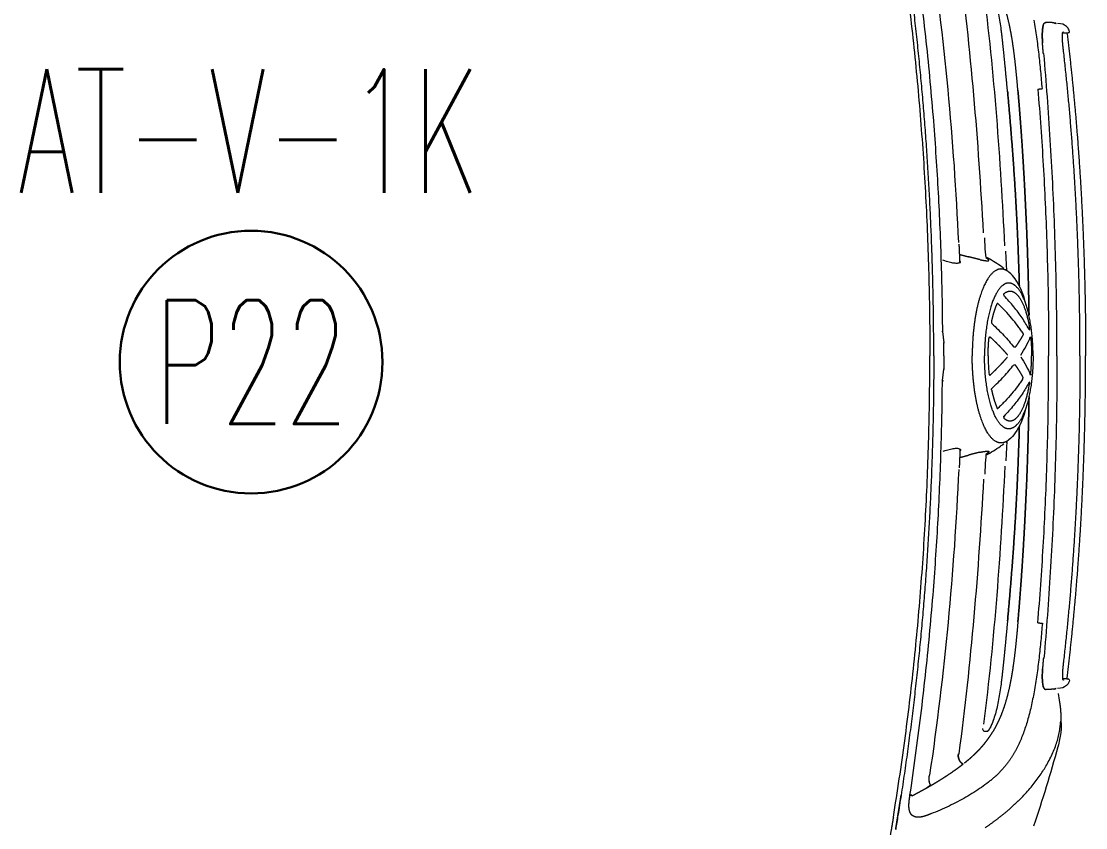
# Model space of a CAD drawing. Extents: x -1439 to 34962, y -872 to 8330.
# Drawn here: x 18939.5 to 19025.5, y 2564.4 to 2629.5 of the extents above; entities that cross this region are included whole.
import ezdxf
from ezdxf.enums import TextEntityAlignment as Align

# ---------------------------------------------------------------- set-up
doc = ezdxf.new("R2010")
doc.units = 0
doc.layers.get('0').update_dxf_attribs({"color": 9, "lineweight": 9})
for name, color, linetype, lineweight in [('04', 9, 'Continuous', 9), ('E-KABLO', 7, 'Continuous', 30), ('E-YAZI', 7, 'Continuous', 30)]:
    doc.layers.add(name, color=color, linetype=linetype, lineweight=lineweight)
doc.styles.add('E-YAZI', font='txttw.shx')

# ---------------------------------------------------------------- blocks, each defined once
blk = doc.blocks.new('p-araba-polo')
at = {"extrusion": (0, 0, -1)}
for p, q in [((0.01422, 0.26091), (0.01391, 0.26097)), ((0.01508, 0.26079), (0.01402, 0.26094)), ((0.01503, 0.26079), (0.01425, 0.2609)), ((0.01831, 0.26121), (0.0184, 0.2612)), ((0.08109, 0.08663), (0.08157, 0.09555)), ((0.06387, 0.07388), (0.06438, 0.08476)), ((0.0636, 0.06899), (0.06387, 0.07386)), ((0.06854, 0.07272), (0.06886, 0.07295)), ((0.1157, 0.01978), (0.11462, 0.01066))]:
    blk.add_line(p, q, dxfattribs=at)
for p, q in [((0.1157, -0.01977), (0.11462, -0.01066)), ((0.0636, -0.06898), (0.06387, -0.07386)), ((0.06387, -0.07388), (0.06438, -0.08475)), ((0.06854, -0.07272), (0.06886, -0.07295)), ((0.08109, -0.08663), (0.08157, -0.09555)), ((0.01422, -0.2609), (0.01391, -0.26097)), ((0.01508, -0.26079), (0.01402, -0.26094)), ((0.01503, -0.26079), (0.01425, -0.2609)), ((0.01831, -0.26121), (0.0184, -0.2612)), ((0.02002, -0.30334), (0.02013, -0.30423))]:
    blk.add_line(p, q)
at = {"flags": 128}
for points in [[(0.08077, 0.08163), (0.08096, 0.08412), (0.08109, 0.08662)], [(0.08077, -0.08162), (0.08096, -0.08412), (0.08109, -0.08662)]]:
    blk.add_lwpolyline(points, dxfattribs=at)
for points, degree, knots in [([(0.15535, 0.37241), (0.15371, 0.36215), (0.15042, 0.34164), (0.14607, 0.31078), (0.14215, 0.27986), (0.13867, 0.24889), (0.13562, 0.21788), (0.133, 0.18682), (0.13079, 0.15573), (0.12899, 0.12462), (0.1276, 0.09348), (0.12662, 0.06233), (0.126, 0.03117), (0.12593, 0.01039), (0.12589, 0)], 3, [0, 0, 0, 0, 0.083333, 0.166666, 0.25, 0.333333, 0.416666, 0.5, 0.583333, 0.666666, 0.75, 0.833333, 0.916667, 1, 1, 1, 1]), ([(0.14194, 0.35489), (0.14038, 0.34415), (0.13726, 0.32267), (0.1331, 0.29037), (0.12936, 0.25802), (0.12604, 0.22562), (0.12422, 0.20399), (0.12331, 0.19317)], 3, [0, 0, 0, 0, 0.2, 0.4, 0.6, 0.8, 1, 1, 1, 1]), ([(0.06837, 0.265), (0.06866, 0.26712), (0.06923, 0.27135), (0.07026, 0.27751), (0.07147, 0.28345), (0.07291, 0.28912), (0.07443, 0.29383), (0.07594, 0.29774), (0.07691, 0.29983), (0.07741, 0.30088)], 3, [0, 0, 0, 0, 0.158147, 0.316114, 0.473938, 0.631662, 0.789307, 0.893445, 1, 1, 1, 1]), ([(0.01309, 0.2618), (0.0133, 0.26283), (0.01419, 0.26501), (0.01736, 0.26792), (0.01902, 0.26832), (0.02261, 0.26858)], 3, [0, 0, 0, 0, 0.07302, 0.262364, 1, 1, 1, 1]), ([(0.0239, 0.26865), (0.02396, 0.26867), (0.02449, 0.26882), (0.02513, 0.26895), (0.0257, 0.26906)], 3, [0, 0, 0, 0, 0.111026, 1, 1, 1, 1]), ([(0.02465, 0.26849), (0.02465, 0.26849), (0.02465, 0.26849), (0.02465, 0.26849), (0.02465, 0.26849), (0.02465, 0.26849), (0.02465, 0.26849)], 3, [0, 0, 0, 0, 1, 1, 1, 1, 1, 1, 1]), ([(0.03194, 0.26932), (0.03225, 0.26933), (0.03288, 0.26935), (0.03347, 0.26862), (0.03376, 0.26826)], 3, [0, 0, 0, 0, 0.496902, 1, 1, 1, 1]), ([(0.03376, 0.26826), (0.03391, 0.26794), (0.03421, 0.26731), (0.03457, 0.2658), (0.03484, 0.26392), (0.03493, 0.2624), (0.03497, 0.26164)], 3, [0, 0, 0, 0, 0.249651, 0.50002, 0.750356, 1, 1, 1, 1]), ([(0.03499, 0.21596), (0.03539, 0.22059), (0.03619, 0.22988), (0.03764, 0.24381), (0.03936, 0.25775), (0.04088, 0.26679), (0.04165, 0.27132)], 3, [0, 0, 0, 0, 0.247766, 0.497058, 0.747807, 1, 1, 1, 1]), ([(0.01398, 0.26096), (0.01399, 0.26095), (0.014, 0.26095), (0.01401, 0.26095), (0.01402, 0.26094)], 2, [0, 0, 0, 0.5, 0.5, 1, 1, 1]), ([(0.01999, 0.26657), (0.01999, 0.26657), (0.01999, 0.26657), (0.01999, 0.26657), (0.01999, 0.26657), (0.01999, 0.26657), (0.01999, 0.26657), (0.01999, 0.26657), (0.01999, 0.26657), (0.01999, 0.26657), (0.01999, 0.26657)], 5, [0, 0, 0, 0, 0, 0, 1, 1, 1, 1, 1, 1, 1, 1, 1, 1, 1]), ([(0.01999, 0.26657), (0.01999, 0.26657), (0.01999, 0.26657), (0.01999, 0.26657), (0.01999, 0.26657), (0.01999, 0.26657), (0.01999, 0.26657), (0.01999, 0.26657), (0.01999, 0.26657), (0.01999, 0.26657), (0.01999, 0.26657)], 5, [0, 0, 0, 0, 0, 0, 1, 1, 1, 1, 1, 1, 1, 1, 1, 1, 1]), ([(0.03497, 0.26164), (0.03499, 0.26094), (0.03504, 0.25955), (0.03502, 0.25729), (0.03495, 0.25499), (0.03487, 0.25343), (0.03483, 0.25265)], 3, [0, 0, 0, 0, 0.251327, 0.501735, 0.751271, 1, 1, 1, 1]), ([(0.02319, 0), (0.02323, 0.01165), (0.02332, 0.03494), (0.02397, 0.06987), (0.02503, 0.10479), (0.02653, 0.1397), (0.02847, 0.17458), (0.03081, 0.20944), (0.03275, 0.23265), (0.03372, 0.24425)], 3, [0, 0, 0, 0, 0.142868, 0.285725, 0.428582, 0.571438, 0.714291, 0.857142, 1, 1, 1, 1]), ([(0.03859, 0.21554), (0.03779, 0.20529), (0.03618, 0.1848), (0.03423, 0.15403), (0.03262, 0.12325), (0.03139, 0.09244), (0.03052, 0.06163), (0.02999, 0.03082), (0.02993, 0.01027), (0.0299, 0)], 3, [0, 0, 0, 0, 0.14291, 0.285803, 0.428665, 0.571538, 0.714372, 0.857182, 1, 1, 1, 1]), ([(0.12331, 0.19317), (0.12257, 0.18356), (0.1211, 0.16432), (0.11934, 0.13544), (0.11789, 0.10655), (0.11681, 0.07763), (0.11603, 0.04871), (0.11581, 0.02942), (0.1157, 0.01978)], 3, [0, 0, 0, 0, 0.166667, 0.333329, 0.499994, 0.666662, 0.833329, 1, 1, 1, 1]), ([(0.08058, 0.08018), (0.07851, 0.07902), (0.07436, 0.07671), (0.0707, 0.07421), (0.06887, 0.07296)], 3, [0, 0, 0, 0, 0.497743, 1, 1, 1, 1]), ([(0.08063, 0.07935), (0.08057, 0.07931), (0.08015, 0.07902), (0.07942, 0.07822), (0.08107, 0.08062), (0.08077, 0.08163)], 3, [0, 0, 0, 0, 0.049965, 0.344308, 1, 1, 1, 1]), ([(0.10149, 0.07539), (0.10181, 0.07523), (0.10246, 0.07491), (0.10383, 0.07473), (0.10544, 0.07479), (0.10723, 0.07505), (0.10848, 0.07533), (0.10911, 0.07548)], 3, [0, 0, 0, 0, 0.19954, 0.398751, 0.598409, 0.798825, 1, 1, 1, 1]), ([(0.10911, 0.07548), (0.10986, 0.07566), (0.11136, 0.07604), (0.11341, 0.07666), (0.11472, 0.07708), (0.11525, 0.07726)], 3, [0, 0, 0, 0, 0.371057, 0.742346, 1, 1, 1, 1]), ([(0.048, 0.04095), (0.05018, 0.04959), (0.05426, 0.05961), (0.05988, 0.06592), (0.06207, 0.06774)], 3, [0, 0, 0, 0, 0.724927, 1, 1, 1, 1]), ([(0.04593, 0.02173), (0.04675, 0.02323), (0.04839, 0.02623), (0.05128, 0.03074), (0.05448, 0.03526), (0.05803, 0.03978), (0.06189, 0.04429), (0.06473, 0.04729), (0.06616, 0.04879)], 3, [0, 0, 0, 0, 0.16668, 0.33334, 0.5, 0.66666, 0.83332, 1, 1, 1, 1]), ([(0.06616, 0.04935), (0.06615, 0.04925), (0.06612, 0.04905), (0.06604, 0.04878), (0.06594, 0.04855), (0.06586, 0.04845), (0.06582, 0.04841)], 3, [0, 0, 0, 0, 0.249941, 0.499809, 0.750049, 1, 1, 1, 1]), ([(0.0508, 0.01862), (0.05147, 0.01961), (0.0528, 0.02159), (0.0557, 0.02556), (0.05967, 0.03052), (0.06413, 0.03548), (0.06796, 0.03943), (0.06999, 0.0414), (0.07101, 0.04238)], 3, [0, 0, 0, 0, 0.125004, 0.250006, 0.499999, 0.749992, 0.874995, 1, 1, 1, 1]), ([(0.07101, 0.04238), (0.07105, 0.04241), (0.07112, 0.04247), (0.07123, 0.04248), (0.07133, 0.04241), (0.07139, 0.04232), (0.07141, 0.04227)], 3, [0, 0, 0, 0, 0.250044, 0.499974, 0.749882, 1, 1, 1, 1]), ([(0.07565, 0.02604), (0.07398, 0.02447), (0.07064, 0.02134), (0.06608, 0.01661), (0.06182, 0.01188), (0.05929, 0.00872), (0.05803, 0.00713)], 3, [0, 0, 0, 0, 0.25, 0.5, 0.750001, 1, 1, 1, 1]), ([(0.07595, 0.02748), (0.07597, 0.02735), (0.076, 0.02709), (0.07595, 0.02665), (0.07583, 0.02626), (0.07571, 0.02611), (0.07565, 0.02604)], 3, [0, 0, 0, 0, 0.250006, 0.500022, 0.750005, 1, 1, 1, 1]), ([(0.04536, 0.02149), (0.04535, 0.02157), (0.04533, 0.02174), (0.04533, 0.02205), (0.04535, 0.02238), (0.04537, 0.02258), (0.04539, 0.02268)], 3, [0, 0, 0, 0, 0.252843, 0.501765, 0.750957, 1, 1, 1, 1]), ([(0.04557, 0.02131), (0.04555, 0.02128), (0.0455, 0.02121), (0.04544, 0.02122), (0.04539, 0.02131), (0.04537, 0.02143), (0.04536, 0.02149)], 3, [0, 0, 0, 0, 0.250438, 0.501916, 0.753209, 1, 1, 1, 1]), ([(0.08008, 0.02338), (0.08008, 0.02338), (0.08008, 0.02338), (0.08008, 0.02338), (0.08008, 0.02338), (0.08008, 0.02338), (0.08008, 0.02338)], 3, [0, 0, 0, 0, 1, 1, 1, 1, 1, 1, 1]), ([(0.08008, 0.02338), (0.08008, 0.02338), (0.08008, 0.02338), (0.08008, 0.02338), (0.08008, 0.02338), (0.08008, 0.02338), (0.08008, 0.02338)], 3, [0, 0, 0, 0, 1, 1, 1, 1, 1, 1, 1]), ([(0.08022, 0.02243), (0.08022, 0.02243), (0.08022, 0.02243), (0.08022, 0.02243), (0.08022, 0.02243), (0.08022, 0.02243), (0.08022, 0.02243)], 3, [0, 0, 0, 0, 1, 1, 1, 1, 1, 1, 1]), ([(0.08034, 0.02153), (0.08034, 0.02153), (0.08034, 0.02153), (0.08034, 0.02153), (0.08034, 0.02153), (0.08034, 0.02153), (0.08034, 0.02153)], 3, [0, 0, 0, 0, 1, 1, 1, 1, 1, 1, 1]), ([(0.08034, 0.02153), (0.08034, 0.02153), (0.08034, 0.02153), (0.08034, 0.02153), (0.08034, 0.02153), (0.08034, 0.02153), (0.08034, 0.02153)], 3, [0, 0, 0, 0, 1, 1, 1, 1, 1, 1, 1]), ([(0.04437, 0.01477), (0.04439, 0.0149), (0.04442, 0.01517), (0.0445, 0.01543), (0.04459, 0.01554), (0.04464, 0.01545), (0.04467, 0.01541)], 3, [0, 0, 0, 0, 0.250017, 0.50001, 0.749992, 1, 1, 1, 1]), ([(0.07806, 0.01461), (0.07801, 0.01474), (0.07791, 0.01501), (0.07775, 0.01496), (0.07768, 0.01494)], 3, [0, 0, 0, 0, 0.500677, 1, 1, 1, 1]), ([(0.07876, 0), (0.07875, 0.00123), (0.07874, 0.0037), (0.0786, 0.00739), (0.07838, 0.01104), (0.07817, 0.01342), (0.07806, 0.01461)], 3, [0, 0, 0, 0, 0.25, 0.5, 0.75, 1, 1, 1, 1]), ([(0.11455, 0), (0.11456, 0.00178), (0.11456, 0.00534), (0.1146, 0.00889), (0.11462, 0.01066)], 3, [0, 0, 0, 0, 0.5, 1, 1, 1, 1]), ([(0.02319, 0), (0.02323, -0.01165), (0.02332, -0.03494), (0.02397, -0.06987), (0.02503, -0.10479), (0.02653, -0.1397), (0.02847, -0.17458), (0.03081, -0.20944), (0.03275, -0.23265), (0.03372, -0.24425)], 3, [0, 0, 0, 0, 0.142868, 0.285725, 0.428582, 0.571438, 0.714291, 0.857142, 1, 1, 1, 1]), ([(0.03859, -0.21554), (0.03779, -0.20529), (0.03618, -0.1848), (0.03423, -0.15403), (0.03262, -0.12324), (0.03139, -0.09244), (0.03052, -0.06163), (0.02999, -0.03082), (0.02993, -0.01027), (0.0299, 0)], 3, [0, 0, 0, 0, 0.14291, 0.285803, 0.428665, 0.571538, 0.714372, 0.857182, 1, 1, 1, 1]), ([(0.05847, 0.00759), (0.05844, 0.00759), (0.0584, 0.00759), (0.0584, 0.00761), (0.05841, 0.00762)], 3, [0, 0, 0, 0, 0.500023, 1, 1, 1, 1]), ([(0.07876, 0), (0.07875, -0.00123), (0.07874, -0.0037), (0.0786, -0.00739), (0.07838, -0.01104), (0.07817, -0.01342), (0.07806, -0.01461)], 3, [0, 0, 0, 0, 0.25, 0.5, 0.75, 1, 1, 1, 1]), ([(0.11455, 0), (0.11456, -0.00178), (0.11456, -0.00534), (0.1146, -0.00888), (0.11462, -0.01066)], 3, [0, 0, 0, 0, 0.5, 1, 1, 1, 1]), ([(0.15535, -0.37241), (0.15371, -0.36215), (0.15042, -0.34164), (0.14607, -0.31078), (0.14215, -0.27986), (0.13867, -0.24889), (0.13562, -0.21788), (0.133, -0.18682), (0.13079, -0.15573), (0.12899, -0.12462), (0.1276, -0.09348), (0.12662, -0.06233), (0.126, -0.03117), (0.12593, -0.01039), (0.12589, 0)], 3, [0, 0, 0, 0, 0.083333, 0.166666, 0.25, 0.333333, 0.416666, 0.5, 0.583333, 0.666666, 0.75, 0.833333, 0.916667, 1, 1, 1, 1]), ([(0.07565, -0.02604), (0.07398, -0.02447), (0.07064, -0.02134), (0.06608, -0.01661), (0.06182, -0.01188), (0.05929, -0.00871), (0.05803, -0.00713)], 3, [0, 0, 0, 0, 0.25, 0.5, 0.750001, 1, 1, 1, 1]), ([(0.05847, -0.00759), (0.05844, -0.00759), (0.0584, -0.00758), (0.0584, -0.00761), (0.05841, -0.00762)], 3, [0, 0, 0, 0, 0.500023, 1, 1, 1, 1]), ([(0.04437, -0.01477), (0.04439, -0.0149), (0.04442, -0.01517), (0.0445, -0.01543), (0.04459, -0.01554), (0.04464, -0.01545), (0.04467, -0.01541)], 3, [0, 0, 0, 0, 0.250017, 0.50001, 0.749992, 1, 1, 1, 1]), ([(0.07806, -0.01461), (0.07801, -0.01474), (0.07791, -0.01501), (0.07775, -0.01496), (0.07768, -0.01494)], 3, [0, 0, 0, 0, 0.500677, 1, 1, 1, 1]), ([(0.04536, -0.02149), (0.04535, -0.02157), (0.04533, -0.02174), (0.04533, -0.02205), (0.04535, -0.02238), (0.04537, -0.02258), (0.04539, -0.02268)], 3, [0, 0, 0, 0, 0.252843, 0.501765, 0.750957, 1, 1, 1, 1]), ([(0.04557, -0.02131), (0.04555, -0.02128), (0.0455, -0.02121), (0.04544, -0.02122), (0.04539, -0.02131), (0.04537, -0.02143), (0.04536, -0.02149)], 3, [0, 0, 0, 0, 0.250438, 0.501916, 0.753209, 1, 1, 1, 1]), ([(0.04593, -0.02173), (0.04675, -0.02323), (0.04839, -0.02623), (0.05128, -0.03074), (0.05448, -0.03526), (0.05803, -0.03978), (0.06189, -0.04429), (0.06473, -0.04729), (0.06616, -0.04879)], 3, [0, 0, 0, 0, 0.16668, 0.33334, 0.5, 0.66666, 0.83332, 1, 1, 1, 1]), ([(0.0508, -0.01862), (0.05147, -0.01961), (0.0528, -0.02159), (0.0557, -0.02556), (0.05967, -0.03052), (0.06413, -0.03547), (0.06796, -0.03943), (0.06999, -0.0414), (0.07101, -0.04238)], 3, [0, 0, 0, 0, 0.125004, 0.250006, 0.499999, 0.749992, 0.874995, 1, 1, 1, 1]), ([(0.08008, -0.02337), (0.08008, -0.02337), (0.08008, -0.02337), (0.08008, -0.02337), (0.08008, -0.02337), (0.08008, -0.02337), (0.08008, -0.02337)], 3, [0, 0, 0, 0, 1, 1, 1, 1, 1, 1, 1]), ([(0.08008, -0.02338), (0.08008, -0.02338), (0.08008, -0.02338), (0.08008, -0.02338), (0.08008, -0.02338), (0.08008, -0.02338), (0.08008, -0.02338)], 3, [0, 0, 0, 0, 1, 1, 1, 1, 1, 1, 1]), ([(0.08022, -0.02243), (0.08022, -0.02243), (0.08022, -0.02243), (0.08022, -0.02243), (0.08022, -0.02243), (0.08022, -0.02243), (0.08022, -0.02243)], 3, [0, 0, 0, 0, 1, 1, 1, 1, 1, 1, 1]), ([(0.08034, -0.02153), (0.08034, -0.02153), (0.08034, -0.02153), (0.08034, -0.02153), (0.08034, -0.02153), (0.08034, -0.02153), (0.08034, -0.02153)], 3, [0, 0, 0, 0, 1, 1, 1, 1, 1, 1, 1]), ([(0.08034, -0.02153), (0.08034, -0.02153), (0.08034, -0.02153), (0.08034, -0.02153), (0.08034, -0.02153), (0.08034, -0.02153), (0.08034, -0.02153)], 3, [0, 0, 0, 0, 1, 1, 1, 1, 1, 1, 1]), ([(0.12331, -0.19317), (0.12257, -0.18355), (0.1211, -0.16432), (0.11934, -0.13544), (0.11789, -0.10654), (0.11681, -0.07763), (0.11603, -0.04871), (0.11581, -0.02942), (0.1157, -0.01977)], 3, [0, 0, 0, 0, 0.166667, 0.333329, 0.499994, 0.666662, 0.833329, 1, 1, 1, 1]), ([(0.07595, -0.02748), (0.07597, -0.02735), (0.076, -0.02709), (0.07595, -0.02665), (0.07583, -0.02626), (0.07571, -0.02611), (0.07565, -0.02604)], 3, [0, 0, 0, 0, 0.250006, 0.500022, 0.750005, 1, 1, 1, 1]), ([(0.048, -0.04094), (0.05018, -0.04959), (0.05426, -0.05961), (0.05988, -0.06592), (0.06207, -0.06774)], 3, [0, 0, 0, 0, 0.724927, 1, 1, 1, 1]), ([(0.07101, -0.04238), (0.07105, -0.04241), (0.07112, -0.04247), (0.07123, -0.04247), (0.07133, -0.04241), (0.07139, -0.04232), (0.07141, -0.04227)], 3, [0, 0, 0, 0, 0.250044, 0.499974, 0.749882, 1, 1, 1, 1]), ([(0.06616, -0.04935), (0.06615, -0.04925), (0.06612, -0.04905), (0.06604, -0.04878), (0.06594, -0.04855), (0.06586, -0.04845), (0.06582, -0.0484)], 3, [0, 0, 0, 0, 0.249941, 0.499809, 0.750049, 1, 1, 1, 1]), ([(0.08058, -0.08018), (0.07851, -0.07902), (0.07436, -0.0767), (0.0707, -0.07421), (0.06887, -0.07296)], 3, [0, 0, 0, 0, 0.497743, 1, 1, 1, 1]), ([(0.10149, -0.07539), (0.10181, -0.07523), (0.10246, -0.07491), (0.10383, -0.07473), (0.10544, -0.07479), (0.10723, -0.07505), (0.10848, -0.07533), (0.10911, -0.07547)], 3, [0, 0, 0, 0, 0.19954, 0.398751, 0.598409, 0.798825, 1, 1, 1, 1]), ([(0.10911, -0.07547), (0.10986, -0.07566), (0.11136, -0.07604), (0.11341, -0.07666), (0.11472, -0.07708), (0.11525, -0.07726)], 3, [0, 0, 0, 0, 0.371057, 0.742346, 1, 1, 1, 1]), ([(0.08063, -0.07935), (0.08057, -0.07931), (0.08015, -0.07902), (0.07942, -0.07822), (0.08107, -0.08062), (0.08077, -0.08162)], 3, [0, 0, 0, 0, 0.049965, 0.344308, 1, 1, 1, 1]), ([(0.14194, -0.35489), (0.14038, -0.34415), (0.13726, -0.32267), (0.1331, -0.29037), (0.12936, -0.25802), (0.12604, -0.22562), (0.12422, -0.20399), (0.12331, -0.19317)], 3, [0, 0, 0, 0, 0.2, 0.4, 0.6, 0.8, 1, 1, 1, 1]), ([(0.03499, -0.21596), (0.03539, -0.22059), (0.03619, -0.22988), (0.03764, -0.24381), (0.03936, -0.25775), (0.04088, -0.26679), (0.04165, -0.27132)], 3, [0, 0, 0, 0, 0.247766, 0.497058, 0.747807, 1, 1, 1, 1]), ([(0.03497, -0.26164), (0.03499, -0.26094), (0.03504, -0.25954), (0.03502, -0.25729), (0.03495, -0.25499), (0.03487, -0.25343), (0.03483, -0.25265)], 3, [0, 0, 0, 0, 0.251327, 0.501735, 0.751271, 1, 1, 1, 1]), ([(0.01309, -0.2618), (0.0133, -0.26283), (0.01419, -0.26501), (0.01736, -0.26792), (0.01902, -0.26832), (0.02261, -0.26858)], 3, [0, 0, 0, 0, 0.07302, 0.262364, 1, 1, 1, 1]), ([(0.01398, -0.26095), (0.01399, -0.26095), (0.014, -0.26095), (0.01401, -0.26095), (0.01402, -0.26094)], 2, [0, 0, 0, 0.5, 0.5, 1, 1, 1]), ([(0.01999, -0.26657), (0.01999, -0.26657), (0.01999, -0.26657), (0.01999, -0.26657), (0.01999, -0.26657), (0.01999, -0.26657), (0.01999, -0.26657), (0.01999, -0.26657), (0.01999, -0.26657), (0.01999, -0.26657), (0.01999, -0.26657)], 5, [0, 0, 0, 0, 0, 0, 1, 1, 1, 1, 1, 1, 1, 1, 1, 1, 1]), ([(0.01999, -0.26657), (0.01999, -0.26657), (0.01999, -0.26657), (0.01999, -0.26657), (0.01999, -0.26657), (0.01999, -0.26657), (0.01999, -0.26657), (0.01999, -0.26657), (0.01999, -0.26657), (0.01999, -0.26657), (0.01999, -0.26657)], 5, [0, 0, 0, 0, 0, 0, 1, 1, 1, 1, 1, 1, 1, 1, 1, 1, 1]), ([(0.03376, -0.26826), (0.03391, -0.26794), (0.03421, -0.26731), (0.03457, -0.2658), (0.03484, -0.26392), (0.03493, -0.2624), (0.03497, -0.26164)], 3, [0, 0, 0, 0, 0.249651, 0.50002, 0.750356, 1, 1, 1, 1]), ([(0.06837, -0.265), (0.06866, -0.26712), (0.06923, -0.27135), (0.07026, -0.27751), (0.07147, -0.28345), (0.07291, -0.28911), (0.07443, -0.29383), (0.07594, -0.29774), (0.07691, -0.29982), (0.07741, -0.30088)], 3, [0, 0, 0, 0, 0.158147, 0.316114, 0.473938, 0.631662, 0.789307, 0.893445, 1, 1, 1, 1]), ([(0.0239, -0.26865), (0.02396, -0.26867), (0.02449, -0.26882), (0.02513, -0.26895), (0.0257, -0.26906)], 3, [0, 0, 0, 0, 0.111026, 1, 1, 1, 1]), ([(0.02465, -0.26849), (0.02465, -0.26849), (0.02465, -0.26849), (0.02465, -0.26849), (0.02465, -0.26849), (0.02465, -0.26849), (0.02465, -0.26849)], 3, [0, 0, 0, 0, 1, 1, 1, 1, 1, 1, 1]), ([(0.03194, -0.26932), (0.03225, -0.26933), (0.03288, -0.26935), (0.03347, -0.26862), (0.03376, -0.26826)], 3, [0, 0, 0, 0, 0.496902, 1, 1, 1, 1]), ([(0.04165, -0.27132), (0.04203, -0.27334), (0.04278, -0.27737), (0.04406, -0.28325), (0.04544, -0.28896), (0.04694, -0.29445), (0.04857, -0.29971), (0.0503, -0.30474), (0.05156, -0.30787), (0.05219, -0.30944)], 3, [0, 0, 0, 0, 0.14299, 0.285846, 0.42866, 0.571442, 0.714235, 0.857051, 1, 1, 1, 1]), ([(0.02048, -0.29888), (0.02041, -0.29825), (0.02028, -0.29696), (0.02021, -0.29567), (0.02017, -0.29502)], 3, [0, 0, 0, 0, 0.490502, 1, 1, 1, 1]), ([(0.03087, -0.32921), (0.02996, -0.32752), (0.02813, -0.32416), (0.02588, -0.31916), (0.02397, -0.3142), (0.02245, -0.3093), (0.02127, -0.30444), (0.0208, -0.30124), (0.02057, -0.29965)], 3, [0, 0, 0, 0, 0.166666, 0.333333, 0.5, 0.666667, 0.833333, 1, 1, 1, 1]), ([(0.07829, -0.30231), (0.07842, -0.30245), (0.07868, -0.30272), (0.07901, -0.30293), (0.07917, -0.30303)], 3, [0, 0, 0, 0, 0.498736, 1, 1, 1, 1]), ([(0.07917, -0.30303), (0.0795, -0.30317), (0.08014, -0.30346), (0.08126, -0.30351), (0.08184, -0.30323), (0.08213, -0.30309)], 3, [0, 0, 0, 0, 0.334219, 0.667128, 1, 1, 1, 1]), ([(0.08213, -0.30309), (0.08231, -0.30294), (0.08266, -0.30264), (0.08298, -0.30186), (0.08305, -0.30126), (0.08309, -0.30097)], 3, [0, 0, 0, 0, 0.331791, 0.664325, 1, 1, 1, 1]), ([(0.05406, -0.35898), (0.05263, -0.35753), (0.04977, -0.35464), (0.04589, -0.35034), (0.0423, -0.34605), (0.03901, -0.3418), (0.03602, -0.33757), (0.03327, -0.33337), (0.03167, -0.33059), (0.03087, -0.32921)], 3, [0, 0, 0, 0, 0.142856, 0.285712, 0.428569, 0.571427, 0.714284, 0.857142, 1, 1, 1, 1]), ([(0.0785, -0.34425), (0.08038, -0.34568), (0.08415, -0.34852), (0.09024, -0.35258), (0.09664, -0.35644), (0.10334, -0.3601), (0.11033, -0.36355), (0.11757, -0.36683), (0.12258, -0.36889), (0.12509, -0.36991)], 3, [0, 0, 0, 0, 0.142744, 0.285902, 0.429075, 0.572117, 0.714996, 0.857678, 1, 1, 1, 1]), ([(0.12523, -0.34664), (0.1257, -0.34703), (0.12663, -0.34782), (0.12772, -0.34846), (0.12827, -0.34879)], 3, [0, 0, 0, 0, 0.497077, 1, 1, 1, 1]), ([(0.14187, -0.35443), (0.14187, -0.35443), (0.14187, -0.35443), (0.14187, -0.35443), (0.14187, -0.35443), (0.14187, -0.35443), (0.14187, -0.35443), (0.14187, -0.35443), (0.14187, -0.35443), (0.14187, -0.35443), (0.14187, -0.35443)], 5, [0, 0, 0, 0, 0, 0, 1, 1, 1, 1, 1, 1.000001, 1.000001, 1.000001, 1.000001, 1.000001, 1.000001]), ([(0.14187, -0.35443), (0.14187, -0.35443), (0.14187, -0.35443), (0.14187, -0.35443), (0.14187, -0.35443), (0.14187, -0.35443), (0.14187, -0.35443), (0.14187, -0.35443), (0.14187, -0.35443), (0.14187, -0.35443), (0.14187, -0.35443)], 5, [0, 0, 0, 0, 0, 0, 1, 1, 1, 1, 1, 1.000001, 1.000001, 1.000001, 1.000001, 1.000001, 1.000001]), ([(0.15164, -0.37105), (0.15194, -0.37296), (0.15256, -0.37679), (0.15315, -0.38062), (0.15345, -0.38254)], 3, [0, 0, 0, 0, 0.500002, 1, 1, 1, 1])]:
    blk.add_open_spline(points, degree=degree, knots=knots)
for points, degree in [([(0.12271, 0), (0.12272, 0.07123), (0.12528, 0.14246), (0.13042, 0.21356), (0.13824, 0.28443), (0.14908, 0.35484)], 5), ([(0.1025, 0.09158), (0.10631, 0.1742), (0.11391, 0.25667), (0.12608, 0.33849)], 3), ([(0.08248, 0.09953), (0.08654, 0.17365), (0.09271, 0.24768), (0.10242, 0.32128)], 3), ([(0.06152, 0.26706), (0.06286, 0.27335), (0.06438, 0.27928), (0.06609, 0.28483), (0.06802, 0.29006), (0.07015, 0.2949), (0.07251, 0.29945), (0.07506, 0.30366)], 7), ([(0.06529, 0.08893), (0.0687, 0.15862), (0.07363, 0.22829), (0.08254, 0.2975)], 3), ([(0.0257, 0.26906), (0.02524, 0.26899), (0.02481, 0.2689), (0.02441, 0.2688), (0.02404, 0.2687), (0.02371, 0.26858)], 5), ([(0.0257, 0.26906), (0.02667, 0.26922), (0.02778, 0.26932), (0.02902, 0.26938), (0.03041, 0.26936), (0.03194, 0.26932)], 5), ([(0.03376, 0.26826), (0.03342, 0.26886), (0.03305, 0.26918), (0.03268, 0.2693), (0.0323, 0.26931), (0.03194, 0.26932)], 5), ([(0.03497, 0.26164), (0.03489, 0.26351), (0.03473, 0.2652), (0.03447, 0.26662), (0.03413, 0.2676), (0.03376, 0.26826)], 5), ([(0.05472, 0.21463), (0.05545, 0.223), (0.05619, 0.23116), (0.057, 0.23901), (0.05791, 0.2466), (0.05894, 0.25376), (0.06014, 0.26062), (0.06152, 0.26706)], 7), ([(0.01508, 0.26079), (0.0105, 0.2237), (0.00687, 0.18651), (0.00409, 0.14926), (0.00205, 0.11197), (0.00069, 0.07466), (0, 0.03733), (0, 0)], 7), ([(0.01353, 0.26112), (0.01334, 0.26118), (0.01317, 0.26128), (0.01309, 0.26179)], 3), ([(0.01382, 0.261), (0.01385, 0.26099), (0.01388, 0.26098), (0.01391, 0.26097), (0.01394, 0.26096), (0.01398, 0.26096)], 5), ([(0.01398, 0.26096), (0.01398, 0.26095), (0.01399, 0.26095), (0.01399, 0.26095), (0.014, 0.26095), (0.014, 0.26095), (0.01401, 0.26095), (0.01402, 0.26094)], 7), ([(0.01402, 0.26094), (0.01409, 0.26092), (0.01415, 0.2609), (0.01452, 0.26087)], 3), ([(0.01402, 0.26094), (0.01404, 0.26094), (0.01407, 0.26093), (0.01411, 0.26092), (0.01416, 0.26091), (0.01423, 0.2609), (0.01431, 0.26089), (0.01442, 0.26088)], 7), ([(0.01508, 0.26079), (0.01503, 0.26079), (0.01502, 0.26079), (0.01503, 0.26079), (0.01505, 0.26079), (0.01508, 0.26079)], 5), ([(0.01508, 0.26079), (0.01503, 0.26079), (0.01502, 0.26079), (0.01503, 0.26079), (0.01505, 0.26079), (0.01508, 0.26079)], 5), ([(0.01508, 0.26079), (0.01681, 0.26084), (0.01855, 0.26088)], 2), ([(0.01883, 0.25795), (0.01884, 0.2596), (0.01875, 0.26091), (0.01853, 0.2615), (0.01828, 0.26174), (0.01803, 0.26176), (0.01777, 0.26178)], 6), ([(0.01819, 0.26122), (0.01824, 0.26122), (0.0183, 0.26121), (0.01836, 0.2612), (0.01842, 0.26119)], 4), ([(0.01844, 0.26119), (0.0184, 0.2612), (0.01836, 0.26121), (0.01831, 0.26121), (0.01827, 0.26122), (0.01823, 0.26122), (0.01819, 0.26122)], 6), ([(0.03483, 0.25265), (0.03494, 0.25452), (0.03502, 0.25639), (0.03506, 0.25822), (0.03505, 0.26), (0.03497, 0.26164)], 5), ([(0.06311, 0.21382), (0.06401, 0.22347), (0.06489, 0.23274), (0.06574, 0.24156), (0.06657, 0.24988), (0.06741, 0.2577), (0.06837, 0.265)], 6), ([(0.01783, 0.24604), (0.01805, 0.24795), (0.01827, 0.24986), (0.01847, 0.25175), (0.01864, 0.25356), (0.01876, 0.25522), (0.01882, 0.2567), (0.01883, 0.25795)], 7), ([(0.03417, 0.24422), (0.03432, 0.24589), (0.03447, 0.24758), (0.03461, 0.24927), (0.03473, 0.25096), (0.03483, 0.25265)], 5), ([(0.00457, 0), (0.00457, 0.04924), (0.00586, 0.09856), (0.00836, 0.14784), (0.01224, 0.19704), (0.01783, 0.24604)], 5), ([(0.01783, 0.24604), (0.01779, 0.24605), (0.01798, 0.24602), (0.01826, 0.24599)], 3), ([(0.03372, 0.24425), (0.03385, 0.24424), (0.03396, 0.24423), (0.03408, 0.24422), (0.03414, 0.24422), (0.03417, 0.24422)], 5), ([(0.03417, 0.24422), (0.03414, 0.24422), (0.03408, 0.24422), (0.03396, 0.24423), (0.03385, 0.24424), (0.03372, 0.24425)], 5), ([(0.03859, 0.21554), (0.03749, 0.21565), (0.03639, 0.21576), (0.03565, 0.21585), (0.03532, 0.2159), (0.03499, 0.21596)], 5), ([(0.03859, 0.21554), (0.03749, 0.21565), (0.03639, 0.21576), (0.03565, 0.21585), (0.03532, 0.2159), (0.03499, 0.21596)], 5), ([(0.05472, 0.21463), (0.05276, 0.19201), (0.05109, 0.16934), (0.04966, 0.14664), (0.04846, 0.12392), (0.04745, 0.10118), (0.04665, 0.07843), (0.04607, 0.05568), (0.04574, 0.03293)], 8), ([(0.04574, 0.03293), (0.04607, 0.05568), (0.04665, 0.07843), (0.04745, 0.10118), (0.04846, 0.12392), (0.04966, 0.14664), (0.05109, 0.16934), (0.05276, 0.19201), (0.05472, 0.21463)], 8), ([(0.06311, 0.21382), (0.0613, 0.19427), (0.05965, 0.17468), (0.05811, 0.15505), (0.05683, 0.13538), (0.0557, 0.11569), (0.05477, 0.09598), (0.05407, 0.07626), (0.05357, 0.05655)], 8), ([(0.05357, 0.05655), (0.05407, 0.07626), (0.05477, 0.09598), (0.0557, 0.11569), (0.05683, 0.13538), (0.05811, 0.15505), (0.05965, 0.17468), (0.0613, 0.19427), (0.06311, 0.21382)], 8), ([(0.10149, 0.07539), (0.10164, 0.07912), (0.1018, 0.08285), (0.10196, 0.08657), (0.10213, 0.0903)], 4), ([(0.07865, 0.07694), (0.07826, 0.07699), (0.07796, 0.07707), (0.07788, 0.07726), (0.07808, 0.07756), (0.07853, 0.07796), (0.07918, 0.07844), (0.07998, 0.07897)], 7), ([(0.07865, 0.07694), (0.07826, 0.07699), (0.07796, 0.07707), (0.07788, 0.07726), (0.07808, 0.07756), (0.07853, 0.07796), (0.07918, 0.07844), (0.07998, 0.07897)], 7), ([(0.08519, 0.07775), (0.08397, 0.07749), (0.08282, 0.07726), (0.08176, 0.07708), (0.08079, 0.07694), (0.07993, 0.07687), (0.07921, 0.07686), (0.07865, 0.07694)], 7), ([(0.08519, 0.07775), (0.0864, 0.07802), (0.08768, 0.07832), (0.089, 0.07864), (0.09037, 0.07899), (0.09178, 0.07936), (0.0932, 0.07973), (0.09465, 0.08012)], 7), ([(0.10138, 0.08192), (0.1004, 0.08166), (0.09943, 0.0814), (0.09846, 0.08114), (0.0975, 0.08088), (0.09655, 0.08063), (0.09559, 0.08037), (0.09465, 0.08012)], 7), ([(0.06162, 0.06735), (0.06757, 0.07265), (0.07406, 0.07241), (0.08041, 0.06604), (0.08585, 0.05387), (0.08973, 0.03731), (0.09163, 0.01856), (0.09163, 0)], 7), ([(0.0636, 0.06896), (0.06362, 0.0691), (0.06365, 0.06925), (0.0637, 0.06941), (0.06376, 0.06958), (0.06384, 0.06976), (0.06393, 0.06994), (0.06402, 0.07013)], 7), ([(0.06887, 0.07296), (0.06796, 0.07229), (0.06705, 0.07162), (0.06618, 0.07095)], 3), ([(0.06885, 0.07294), (0.06885, 0.07295), (0.06886, 0.07295), (0.06887, 0.07296)], 3), ([(0.06885, 0.07294), (0.06885, 0.07295), (0.06886, 0.07295), (0.06887, 0.07296)], 3), ([(0.10149, 0.07539), (0.10134, 0.07549), (0.10119, 0.07559), (0.10109, 0.07573), (0.10106, 0.0759), (0.1011, 0.0761), (0.10121, 0.07633), (0.10138, 0.07656)], 7), ([(0.04249, 0), (0.04249, 0.01509), (0.04403, 0.03018), (0.04712, 0.04349), (0.05145, 0.05322), (0.05641, 0.05836), (0.06143, 0.05887)], 6), ([(0.06601, 0.05027), (0.06264, 0.05324), (0.05904, 0.05386), (0.05544, 0.05185), (0.05206, 0.04739), (0.04917, 0.04061), (0.0469, 0.03219), (0.04539, 0.02268)], 7), ([(0.06143, 0.05887), (0.06667, 0.05941), (0.07196, 0.05488), (0.07664, 0.04523), (0.08001, 0.03151), (0.08169, 0.01575), (0.08169, 0)], 6), ([(0.06616, 0.04935), (0.06618, 0.04954), (0.06619, 0.04972), (0.06618, 0.04989), (0.06615, 0.05002), (0.06611, 0.05013), (0.06607, 0.05022), (0.06601, 0.05027)], 7), ([(0.07141, 0.04227), (0.07137, 0.04236), (0.07133, 0.04243), (0.07127, 0.04248), (0.0712, 0.0425), (0.07113, 0.04248), (0.07107, 0.04244), (0.07101, 0.04238)], 7), ([(0.07595, 0.02748), (0.07545, 0.02995), (0.07489, 0.03231), (0.07428, 0.03457), (0.07363, 0.0367), (0.07293, 0.0387), (0.07219, 0.04056), (0.07141, 0.04227)], 7), ([(0.04539, 0.02268), (0.04536, 0.02251), (0.04534, 0.02233), (0.04533, 0.02214), (0.04532, 0.02196), (0.04533, 0.02178), (0.04534, 0.02162), (0.04536, 0.0215)], 7), ([(0.04536, 0.0215), (0.04537, 0.02138), (0.0454, 0.02129), (0.04543, 0.02123), (0.04546, 0.0212), (0.0455, 0.0212), (0.04553, 0.02124), (0.04557, 0.02131)], 7), ([(0.0506, 0.01776), (0.05059, 0.01758), (0.05059, 0.0174), (0.0506, 0.01723), (0.05061, 0.01709), (0.05064, 0.01697), (0.05067, 0.01686), (0.05071, 0.01679)], 7), ([(0.0508, 0.01862), (0.05076, 0.01855), (0.05072, 0.01846), (0.05069, 0.01835), (0.05065, 0.01822), (0.05063, 0.01808), (0.05061, 0.01792), (0.0506, 0.01776)], 7), ([(0.11564, 0.01993), (0.11533, 0.01994), (0.11515, 0.01999), (0.11511, 0.02009), (0.11525, 0.02021), (0.11559, 0.02035)], 5), ([(0.11564, 0.01993), (0.11533, 0.01994), (0.11515, 0.01999), (0.11511, 0.02009), (0.11525, 0.02021), (0.11559, 0.02035)], 5), ([(0.11559, 0.02035), (0.11562, 0.02023), (0.11564, 0.02011), (0.11566, 0.01999), (0.11568, 0.01987), (0.1157, 0.01978)], 5), ([(0.04437, 0.01477), (0.04417, 0.01272), (0.044, 0.01064), (0.04387, 0.00853), (0.04377, 0.00641), (0.0437, 0.00428), (0.04367, 0.00214), (0.04367, 0)], 7), ([(0.04467, 0.01541), (0.04463, 0.01551), (0.04458, 0.01554), (0.04453, 0.01552), (0.04448, 0.01539), (0.04443, 0.01522), (0.0444, 0.01501), (0.04437, 0.01477)], 7), ([(0.05237, 0.00064), (0.04922, 0.00551), (0.04666, 0.01037), (0.04469, 0.01521)], 3), ([(0.05071, 0.01679), (0.05148, 0.01541), (0.05229, 0.01404), (0.05314, 0.01266), (0.05402, 0.01128), (0.05494, 0.0099), (0.05589, 0.00852), (0.05688, 0.00713)], 7), ([(0.07722, 0.01541), (0.07498, 0.01335), (0.07282, 0.01129), (0.07073, 0.00922), (0.06872, 0.00715), (0.06679, 0.00507), (0.06495, 0.00299), (0.06318, 0.00091)], 7), ([(0.07783, 0.01477), (0.07781, 0.01501), (0.07775, 0.01522), (0.07768, 0.01539), (0.07756, 0.01552), (0.07745, 0.01554), (0.07733, 0.01551), (0.07722, 0.01541)], 7), ([(0.07768, 0.01494), (0.07773, 0.01499), (0.0778, 0.01501), (0.07786, 0.01499), (0.07793, 0.01493), (0.07799, 0.01484), (0.07803, 0.01473), (0.07806, 0.01461)], 7), ([(0, 0), (-0.00005, 0), (-0.00006, 0), (-0.00005, 0), (-0.00003, 0), (0, 0)], 5), ([(0, 0), (-0.00005, 0), (-0.00006, 0), (-0.00005, 0), (-0.00003, 0), (0, 0)], 5), ([(0.01508, -0.26079), (0.0105, -0.2237), (0.00687, -0.18651), (0.00409, -0.14926), (0.00205, -0.11197), (0.00069, -0.07466), (0, -0.03733), (0, 0)], 7), ([(0.00457, 0), (0.00457, -0.04924), (0.00586, -0.09856), (0.00836, -0.14784), (0.01224, -0.19704), (0.01783, -0.24604)], 5), ([(0.04249, 0), (0.04249, -0.01509), (0.04403, -0.03018), (0.04712, -0.04349), (0.05145, -0.05321), (0.05641, -0.05836), (0.06143, -0.05887)], 6), ([(0.04437, -0.01477), (0.04417, -0.01272), (0.044, -0.01064), (0.04387, -0.00853), (0.04377, -0.00641), (0.0437, -0.00428), (0.04367, -0.00214), (0.04367, 0)], 7), ([(0.05749, 0.00712), (0.05724, 0.00709), (0.05697, 0.00701), (0.05688, 0.00713)], 3), ([(0.05688, 0.00713), (0.05697, 0.00701), (0.05724, 0.00709), (0.05749, 0.00712)], 3), ([(0.06143, -0.05887), (0.06667, -0.0594), (0.07196, -0.05488), (0.07664, -0.04523), (0.08001, -0.03151), (0.08169, -0.01575), (0.08169, 0)], 6), ([(0.06162, -0.06735), (0.06757, -0.07265), (0.07406, -0.07241), (0.08041, -0.06604), (0.08585, -0.05387), (0.08973, -0.03731), (0.09163, -0.01855), (0.09163, 0)], 7), ([(0.12271, 0), (0.12272, -0.07123), (0.12528, -0.14246), (0.13042, -0.21356), (0.13824, -0.28443), (0.14908, -0.35484)], 5), ([(0.05237, -0.00064), (0.04922, -0.0055), (0.04666, -0.01037), (0.04469, -0.01521)], 3), ([(0.05071, -0.01679), (0.05148, -0.01541), (0.05229, -0.01403), (0.05314, -0.01266), (0.05402, -0.01128), (0.05494, -0.00989), (0.05589, -0.00851), (0.05688, -0.00713)], 7), ([(0.05749, -0.00712), (0.05724, -0.00709), (0.05697, -0.00701), (0.05688, -0.00713)], 3), ([(0.05688, -0.00713), (0.05697, -0.00701), (0.05724, -0.00709), (0.05749, -0.00712)], 3), ([(0.07722, -0.01541), (0.07498, -0.01335), (0.07282, -0.01129), (0.07073, -0.00922), (0.06872, -0.00714), (0.06679, -0.00507), (0.06495, -0.00299), (0.06318, -0.00091)], 7), ([(0.04467, -0.01541), (0.04463, -0.01551), (0.04458, -0.01554), (0.04453, -0.01551), (0.04448, -0.01539), (0.04443, -0.01522), (0.0444, -0.01501), (0.04437, -0.01477)], 7), ([(0.0506, -0.01775), (0.05059, -0.01758), (0.05059, -0.0174), (0.0506, -0.01723), (0.05061, -0.01708), (0.05064, -0.01696), (0.05067, -0.01686), (0.05071, -0.01679)], 7), ([(0.07783, -0.01477), (0.07781, -0.01501), (0.07775, -0.01522), (0.07768, -0.01539), (0.07756, -0.01551), (0.07745, -0.01554), (0.07733, -0.01551), (0.07722, -0.01541)], 7), ([(0.07768, -0.01494), (0.07773, -0.01499), (0.0778, -0.01501), (0.07786, -0.01499), (0.07793, -0.01493), (0.07799, -0.01484), (0.07803, -0.01473), (0.07806, -0.01461)], 7), ([(0.04539, -0.02268), (0.04536, -0.02251), (0.04534, -0.02233), (0.04533, -0.02214), (0.04532, -0.02195), (0.04533, -0.02178), (0.04534, -0.02162), (0.04536, -0.02149)], 7), ([(0.04536, -0.02149), (0.04537, -0.02138), (0.0454, -0.02129), (0.04543, -0.02122), (0.04546, -0.0212), (0.0455, -0.0212), (0.04553, -0.02124), (0.04557, -0.02131)], 7), ([(0.06601, -0.05027), (0.06264, -0.05324), (0.05904, -0.05386), (0.05544, -0.05185), (0.05206, -0.04739), (0.04917, -0.04061), (0.0469, -0.03219), (0.04539, -0.02268)], 7), ([(0.0508, -0.01862), (0.05076, -0.01855), (0.05072, -0.01846), (0.05069, -0.01835), (0.05065, -0.01822), (0.05063, -0.01807), (0.05061, -0.01792), (0.0506, -0.01775)], 7), ([(0.11564, -0.01992), (0.11533, -0.01994), (0.11515, -0.01999), (0.11511, -0.02009), (0.11525, -0.02021), (0.11559, -0.02035)], 5), ([(0.11564, -0.01992), (0.11533, -0.01994), (0.11515, -0.01999), (0.11511, -0.02009), (0.11525, -0.02021), (0.11559, -0.02035)], 5), ([(0.11559, -0.02035), (0.11562, -0.02023), (0.11564, -0.02011), (0.11566, -0.01999), (0.11568, -0.01987), (0.1157, -0.01977)], 5), ([(0.05472, -0.21463), (0.05276, -0.19201), (0.05109, -0.16934), (0.04966, -0.14664), (0.04846, -0.12392), (0.04745, -0.10118), (0.04665, -0.07843), (0.04607, -0.05568), (0.04574, -0.03292)], 8), ([(0.04574, -0.03292), (0.04607, -0.05568), (0.04665, -0.07843), (0.04745, -0.10118), (0.04846, -0.12392), (0.04966, -0.14664), (0.05109, -0.16934), (0.05276, -0.19201), (0.05472, -0.21463)], 8), ([(0.07595, -0.02748), (0.07545, -0.02994), (0.07489, -0.03231), (0.07428, -0.03457), (0.07363, -0.0367), (0.07293, -0.0387), (0.07219, -0.04056), (0.07141, -0.04227)], 7), ([(0.07141, -0.04227), (0.07137, -0.04236), (0.07133, -0.04243), (0.07127, -0.04248), (0.0712, -0.0425), (0.07113, -0.04248), (0.07107, -0.04244), (0.07101, -0.04238)], 7), ([(0.06616, -0.04935), (0.06618, -0.04954), (0.06619, -0.04972), (0.06618, -0.04989), (0.06615, -0.05002), (0.06611, -0.05013), (0.06607, -0.05022), (0.06601, -0.05027)], 7), ([(0.06311, -0.21382), (0.0613, -0.19427), (0.05965, -0.17468), (0.05811, -0.15505), (0.05683, -0.13538), (0.0557, -0.11569), (0.05477, -0.09598), (0.05407, -0.07626), (0.05357, -0.05655)], 8), ([(0.05357, -0.05655), (0.05407, -0.07626), (0.05477, -0.09598), (0.0557, -0.11569), (0.05683, -0.13538), (0.05811, -0.15505), (0.05965, -0.17468), (0.0613, -0.19427), (0.06311, -0.21382)], 8), ([(0.0636, -0.06896), (0.06362, -0.06909), (0.06365, -0.06925), (0.0637, -0.06941), (0.06376, -0.06958), (0.06384, -0.06976), (0.06393, -0.06994), (0.06402, -0.07013)], 7), ([(0.06887, -0.07296), (0.06796, -0.07229), (0.06705, -0.07162), (0.06618, -0.07095)], 3), ([(0.06885, -0.07294), (0.06885, -0.07295), (0.06886, -0.07295), (0.06887, -0.07296)], 3), ([(0.06885, -0.07294), (0.06885, -0.07295), (0.06886, -0.07295), (0.06887, -0.07296)], 3), ([(0.07865, -0.07693), (0.07826, -0.07699), (0.07796, -0.07707), (0.07788, -0.07726), (0.07808, -0.07756), (0.07853, -0.07796), (0.07918, -0.07844), (0.07998, -0.07896)], 7), ([(0.07865, -0.07693), (0.07826, -0.07699), (0.07796, -0.07707), (0.07788, -0.07726), (0.07808, -0.07756), (0.07853, -0.07796), (0.07918, -0.07844), (0.07998, -0.07896)], 7), ([(0.08519, -0.07775), (0.08397, -0.07749), (0.08282, -0.07726), (0.08176, -0.07708), (0.08079, -0.07694), (0.07993, -0.07687), (0.07921, -0.07686), (0.07865, -0.07693)], 7), ([(0.10149, -0.07539), (0.10134, -0.07549), (0.10119, -0.07559), (0.10109, -0.07573), (0.10106, -0.0759), (0.1011, -0.0761), (0.10121, -0.07632), (0.10138, -0.07656)], 7), ([(0.10149, -0.07539), (0.10164, -0.07912), (0.1018, -0.08284), (0.10196, -0.08657), (0.10213, -0.0903)], 4), ([(0.08519, -0.07775), (0.0864, -0.07802), (0.08768, -0.07831), (0.089, -0.07864), (0.09037, -0.07899), (0.09178, -0.07935), (0.0932, -0.07973), (0.09465, -0.08012)], 7), ([(0.10138, -0.08192), (0.1004, -0.08166), (0.09943, -0.0814), (0.09846, -0.08114), (0.0975, -0.08088), (0.09655, -0.08062), (0.09559, -0.08037), (0.09465, -0.08012)], 7), ([(0.06529, -0.08893), (0.0687, -0.15862), (0.07363, -0.22828), (0.08254, -0.2975)], 3), ([(0.1025, -0.09158), (0.10631, -0.1742), (0.11391, -0.25667), (0.12608, -0.33849)], 3), ([(0.08248, -0.09953), (0.08654, -0.17365), (0.09271, -0.24768), (0.10242, -0.32128)], 3), ([(0.05472, -0.21463), (0.05545, -0.223), (0.05619, -0.23116), (0.057, -0.23901), (0.05791, -0.2466), (0.05894, -0.25375), (0.06014, -0.26062), (0.06152, -0.26706)], 7), ([(0.06311, -0.21382), (0.06401, -0.22347), (0.06489, -0.23274), (0.06574, -0.24156), (0.06657, -0.24988), (0.06741, -0.25769), (0.06837, -0.265)], 6), ([(0.03859, -0.21554), (0.03749, -0.21565), (0.03639, -0.21576), (0.03565, -0.21584), (0.03532, -0.2159), (0.03499, -0.21596)], 5), ([(0.03859, -0.21554), (0.03749, -0.21565), (0.03639, -0.21576), (0.03565, -0.21584), (0.03532, -0.2159), (0.03499, -0.21596)], 5), ([(0.01783, -0.24604), (0.01779, -0.24604), (0.01798, -0.24602), (0.01826, -0.24599)], 3), ([(0.01783, -0.24604), (0.01805, -0.24795), (0.01827, -0.24986), (0.01847, -0.25175), (0.01864, -0.25355), (0.01876, -0.25522), (0.01882, -0.2567), (0.01883, -0.25795)], 7), ([(0.03372, -0.24425), (0.03385, -0.24424), (0.03396, -0.24423), (0.03408, -0.24422), (0.03414, -0.24422), (0.03417, -0.24421)], 5), ([(0.03417, -0.24421), (0.03414, -0.24422), (0.03408, -0.24422), (0.03396, -0.24423), (0.03385, -0.24424), (0.03372, -0.24425)], 5), ([(0.03417, -0.24421), (0.03432, -0.24589), (0.03447, -0.24758), (0.03461, -0.24927), (0.03473, -0.25096), (0.03483, -0.25265)], 5), ([(0.01883, -0.25795), (0.01884, -0.2596), (0.01875, -0.26091), (0.01853, -0.2615), (0.01828, -0.26174), (0.01803, -0.26176), (0.01777, -0.26178)], 6), ([(0.03483, -0.25265), (0.03494, -0.25452), (0.03502, -0.25639), (0.03506, -0.25822), (0.03505, -0.26), (0.03497, -0.26164)], 5), ([(0.01353, -0.26112), (0.01334, -0.26117), (0.01317, -0.26128), (0.01309, -0.26179)], 3), ([(0.01382, -0.261), (0.01385, -0.26099), (0.01388, -0.26098), (0.01391, -0.26097), (0.01394, -0.26096), (0.01398, -0.26095)], 5), ([(0.01398, -0.26095), (0.01398, -0.26095), (0.01399, -0.26095), (0.01399, -0.26095), (0.014, -0.26095), (0.014, -0.26095), (0.01401, -0.26094), (0.01402, -0.26094)], 7), ([(0.01402, -0.26094), (0.01409, -0.26092), (0.01415, -0.2609), (0.01452, -0.26087)], 3), ([(0.01402, -0.26094), (0.01404, -0.26094), (0.01407, -0.26093), (0.01411, -0.26092), (0.01416, -0.26091), (0.01423, -0.2609), (0.01431, -0.26089), (0.01442, -0.26088)], 7), ([(0.01508, -0.26079), (0.01503, -0.26079), (0.01502, -0.26079), (0.01503, -0.26079), (0.01505, -0.26079), (0.01508, -0.26079)], 5), ([(0.01508, -0.26079), (0.01503, -0.26079), (0.01502, -0.26079), (0.01503, -0.26079), (0.01505, -0.26079), (0.01508, -0.26079)], 5), ([(0.01508, -0.26079), (0.01681, -0.26084), (0.01855, -0.26088)], 2), ([(0.01819, -0.26122), (0.01824, -0.26122), (0.0183, -0.26121), (0.01836, -0.2612), (0.01842, -0.26119)], 4), ([(0.01844, -0.26119), (0.0184, -0.2612), (0.01836, -0.26121), (0.01831, -0.26121), (0.01827, -0.26122), (0.01823, -0.26122), (0.01819, -0.26122)], 6), ([(0.03497, -0.26164), (0.03489, -0.26351), (0.03473, -0.2652), (0.03447, -0.26662), (0.03413, -0.2676), (0.03376, -0.26826)], 5), ([(0.02211, -0.27254), (0.02183, -0.27507), (0.02149, -0.27746), (0.02109, -0.27983)], 3), ([(0.0257, -0.26906), (0.02524, -0.26899), (0.02481, -0.2689), (0.02441, -0.2688), (0.02404, -0.2687), (0.02371, -0.26858)], 5), ([(0.0257, -0.26906), (0.02667, -0.26922), (0.02778, -0.26932), (0.02902, -0.26938), (0.03041, -0.26935), (0.03194, -0.26932)], 5), ([(0.03376, -0.26826), (0.03342, -0.26886), (0.03305, -0.26918), (0.03268, -0.2693), (0.0323, -0.26931), (0.03194, -0.26932)], 5), ([(0.06152, -0.26706), (0.06286, -0.27335), (0.06438, -0.27928), (0.06609, -0.28483), (0.06802, -0.29006), (0.07015, -0.2949), (0.07251, -0.29944), (0.07506, -0.30366)], 7), ([(0.02127, -0.27882), (0.02085, -0.28112), (0.02051, -0.28344), (0.02026, -0.28575), (0.0201, -0.28807), (0.02003, -0.29039), (0.02005, -0.2927), (0.02017, -0.29502)], 7), ([(0.02017, -0.29502), (0.01987, -0.29615), (0.01958, -0.29728), (0.01968, -0.29839)], 3), ([(0.01968, -0.29844), (0.01977, -0.29993), (0.01982, -0.30154), (0.02003, -0.30335)], 3), ([(0.02048, -0.29888), (0.0205, -0.29903), (0.02051, -0.29919), (0.02053, -0.29934), (0.02055, -0.29949), (0.02057, -0.29965)], 5), ([(0.02057, -0.29965), (0.02054, -0.29939), (0.02051, -0.29913), (0.02048, -0.29888)], 3), ([(0.02059, -0.29957), (0.02059, -0.29958), (0.02059, -0.29958), (0.02059, -0.29957), (0.02059, -0.29957), (0.02059, -0.29957), (0.02059, -0.29957), (0.02059, -0.29957)], 7), ([(0.02061, -0.29948), (0.02061, -0.29948), (0.02061, -0.29948), (0.02061, -0.29948)], 3), ([(0.07917, -0.30303), (0.07867, -0.30274), (0.07824, -0.30236), (0.07792, -0.30191), (0.07766, -0.3014), (0.07741, -0.30088)], 5), ([(0.02013, -0.30425), (0.02063, -0.30803), (0.02126, -0.31132), (0.0225, -0.31587)], 3), ([(0.05219, -0.30944), (0.05555, -0.31751), (0.05934, -0.32455), (0.06353, -0.33051), (0.06814, -0.3356), (0.07316, -0.34011), (0.0785, -0.34425)], 6), ([(0.08003, -0.31096), (0.07916, -0.30981), (0.0783, -0.30864), (0.07746, -0.30744), (0.07664, -0.30621), (0.07584, -0.30495), (0.07506, -0.30366)], 6), ([(0.02249, -0.31586), (0.02842, -0.33739), (0.03495, -0.35874), (0.04204, -0.37991)], 3), ([(0.08264, -0.31421), (0.08211, -0.31358), (0.08159, -0.31295), (0.08106, -0.31229), (0.08055, -0.31163), (0.08003, -0.31096)], 5), ([(0.08798, -0.32001), (0.08689, -0.31892), (0.0858, -0.31779), (0.08473, -0.31664), (0.08368, -0.31544), (0.08264, -0.31421)], 5), ([(0.09785, -0.32871), (0.09617, -0.32738), (0.09449, -0.326), (0.09283, -0.32458), (0.09118, -0.32311), (0.08957, -0.32159), (0.08798, -0.32001)], 6), ([(0.09905, -0.32966), (0.10052, -0.32868), (0.10212, -0.32774), (0.10319, -0.32465), (0.10299, -0.32309), (0.10275, -0.32128)], 5), ([(0.10275, -0.32128), (0.10299, -0.32309), (0.10319, -0.32465), (0.10212, -0.32774), (0.10052, -0.32868), (0.09905, -0.32966)], 5), ([(0.1016, -0.33161), (0.1011, -0.33124), (0.10061, -0.33086), (0.10009, -0.33047), (0.09957, -0.33007), (0.09905, -0.32966)], 5), ([(0.1117, -0.3387), (0.10844, -0.33655), (0.10593, -0.3348), (0.10351, -0.33304), (0.10251, -0.3323), (0.1016, -0.33161)], 5), ([(0.12827, -0.34879), (0.12613, -0.34758), (0.124, -0.34635), (0.12189, -0.34511), (0.1198, -0.34386), (0.11774, -0.34259), (0.1157, -0.34131), (0.11369, -0.34002), (0.1117, -0.3387)], 8), ([(0.1264, -0.33849), (0.12663, -0.34005), (0.12694, -0.34212), (0.12662, -0.34516), (0.12592, -0.34588), (0.12523, -0.34664)], 5), ([(0.1264, -0.3385), (0.12657, -0.33961), (0.12677, -0.34096), (0.12681, -0.3427), (0.12661, -0.3444), (0.12622, -0.34557), (0.12572, -0.34609), (0.12523, -0.34664)], 7), ([(0.12827, -0.34879), (0.1276, -0.34841), (0.12695, -0.348), (0.12634, -0.34757), (0.12576, -0.34712), (0.12523, -0.34664)], 5), ([(0.13716, -0.35363), (0.13426, -0.35211), (0.13245, -0.35111), (0.13109, -0.35037), (0.12966, -0.34957), (0.12827, -0.34879)], 5), ([(0.08112, -0.38106), (0.0747, -0.37663), (0.0688, -0.37221), (0.06336, -0.36777), (0.0585, -0.36337), (0.05406, -0.35898)], 5), ([(0.14038, -0.3553), (0.13997, -0.35509), (0.13957, -0.35489), (0.13917, -0.35468), (0.13877, -0.35447), (0.13836, -0.35426), (0.13796, -0.35405), (0.13756, -0.35384), (0.13716, -0.35363)], 8), ([(0.14194, -0.35489), (0.14125, -0.35489), (0.14057, -0.3549), (0.14019, -0.35486), (0.14018, -0.35478), (0.14048, -0.35469)], 5), ([(0.14048, -0.35469), (0.14018, -0.35478), (0.14019, -0.35486), (0.14057, -0.3549), (0.14125, -0.35489), (0.14194, -0.35489)], 5), ([(0.14142, -0.36949), (0.14236, -0.36786), (0.14295, -0.36574), (0.14311, -0.36258), (0.1425, -0.35872), (0.14194, -0.35489)], 5), ([(0.15164, -0.37105), (0.15127, -0.36873), (0.15089, -0.36642), (0.15052, -0.3641), (0.15016, -0.36179), (0.14979, -0.35947), (0.14943, -0.35716), (0.14908, -0.35484)], 7), ([(0.14908, -0.35484), (0.14993, -0.36024), (0.15078, -0.36564), (0.15164, -0.37105)], 3), ([(0.13455, -0.37258), (0.13593, -0.37266), (0.1373, -0.3726), (0.13863, -0.37224), (0.13979, -0.37162), (0.14067, -0.37077), (0.14142, -0.36949)], 6), ([(0.13455, -0.37258), (0.1362, -0.37268), (0.13785, -0.37256), (0.13942, -0.37192), (0.14052, -0.37102), (0.14142, -0.36949)], 5), ([(0.12509, -0.36991), (0.12699, -0.37068), (0.12886, -0.37141), (0.13079, -0.37205), (0.13273, -0.37248), (0.13455, -0.37258)], 5), ([(0.12509, -0.36991), (0.12699, -0.37068), (0.12886, -0.37141), (0.13079, -0.37205), (0.13273, -0.37248), (0.13455, -0.37258)], 5), ([(0.15345, -0.38254), (0.1532, -0.3809), (0.15294, -0.37925), (0.15268, -0.37761), (0.15242, -0.37597), (0.15216, -0.37433), (0.1519, -0.37269), (0.15164, -0.37105)], 7), ([(0.15535, -0.37241), (0.15704, -0.38263), (0.15881, -0.39283), (0.16068, -0.40305), (0.1627, -0.41322), (0.16484, -0.42301)], 5)]:
    blk.add_open_spline(points, degree=degree)
at = {"extrusion": (0, 0, -1)}
for p in [(0.1157, 0.01978), (0.11462, 0.01066)]:
    blk.add_point(p, dxfattribs=at)
for p in [(0.11462, -0.01066), (0.1157, -0.01977)]:
    blk.add_point(p)

msp = doc.modelspace()

# ---------------------------------------------------------------- linework, layer by layer
at = {"layer": 'E-KABLO', "color": 7, "linetype": 'Continuous'}
msp.add_circle((18958.079, 2602.005), 10.611, dxfattribs=at)

# ---------------------------------------------------------------- block references
at = {"layer": '04', "xscale": -100, "yscale": 100, "zscale": 100}
msp.add_blockref('p-araba-polo', (19025.495, 2602.5), dxfattribs=at)

# ---------------------------------------------------------------- texts
at = {"layer": 'E-KABLO', "color": 3, "linetype": 'Continuous', "style": 'E-YAZI', "width": 0.6}
msp.add_text('P22', height=10, dxfattribs=at).set_placement((18958.079, 2602.005), align=Align.MIDDLE_CENTER)
at = {"layer": 'E-YAZI', "color": 3, "style": 'E-YAZI', "width": 0.6}
msp.add_text('AT-V-1K', height=10, dxfattribs=at).set_placement((18939.253, 2615.665, 0))

doc.saveas('drawing.dxf')
